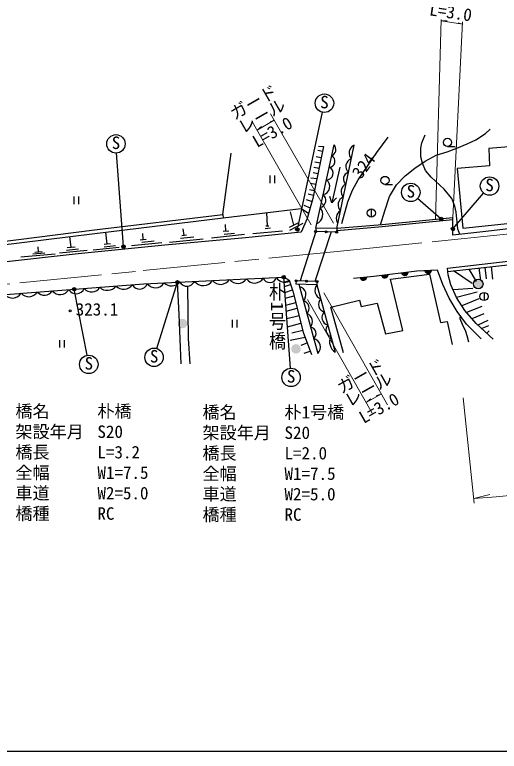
# Model space of a CAD drawing. Units: millimetres, scale not verified. Extents: x 40000 to 680000, y 20000 to 380000.
# Drawn here: x 388906 to 459849, y 205000 to 312956 of the extents above; entities that cross this region are included whole.
import ezdxf
from ezdxf.enums import TextEntityAlignment as Align

# ---------------------------------------------------------------- set-up
doc = ezdxf.new("R2010")
doc.units = ezdxf.units.MM
doc.header["$LTSCALE"] = 1000
doc.linetypes.add('CHAIN', pattern=[18.5, 12, -1.5, 3.5, -1.5])
for name, color, linetype, lineweight in [('M-BGD', 7, 'Continuous', 25), ('M-BGD-EXST', 7, 'Continuous', 25), ('M-BMK', 2, 'CHAIN', 13), ('M-STR-HTXT', 7, 'Continuous', 13), ('M-STR-STR1', 1, 'Continuous', 25), ('M-TTL-BAND', 7, 'Continuous', 25)]:
    doc.layers.add(name, color=color, linetype=linetype, lineweight=lineweight)
doc.layers.add('M-BMK-HTXT', color=7, linetype='Continuous')
doc.styles.add('@ＭＳ ゴシック', font='')
doc.styles.add('ＭＳ ゴシック', font='')
doc.styles.get('@ＭＳ ゴシック').set_extended_font_data('@MS Gothic')
doc.styles.get('ＭＳ ゴシック').set_extended_font_data('MS Gothic')

msp = doc.modelspace()

# ---------------------------------------------------------------- hatches: boundary and pattern name
at = {"layer": 'M-BGD'}
for points in [[(449927, 275470), (448938, 275415, 0.82183)], [(440467, 274495), (439481, 274396, 0.82183)], [(443589, 274850), (442605, 274732, 0.82183)], [(446522, 275201), (445538, 275083, 0.82183)], [(456477, 274124, 1), (457066, 272853, 1)], [(413163, 268331, 1), (413752, 267060, 1)], [(429797, 264618, 1), (430386, 263348, 1)]]:
    msp.add_hatch(color=256, dxfattribs=at).paths.add_polyline_path(points)
at = {"layer": 'M-BGD-EXST'}
for points in [[(451538, 282863, 0.41421), (451486, 283213, 0.41421), (451137, 283161, 1)], [(453262, 281406, 0.41421), (453210, 281756, 0.41421), (452860, 281704, 1)], [(430489, 281313, 0.41421), (430437, 281663, 0.41421), (430087, 281611, 1)], [(405031, 278814, 0.41421), (404979, 279164, 0.41421), (404629, 279112, 1)], [(428483, 274339, 0.41421), (428431, 274688, 0.41421), (428081, 274637, 1)], [(412929, 273599, 0.41421), (412878, 273948, 0.41421), (412528, 273896, 1)], [(397819, 272569, 0.41421), (397767, 272919, 0.41421), (397417, 272867, 1)]]:
    msp.add_hatch(color=256, dxfattribs=at).paths.add_polyline_path(points)

# ---------------------------------------------------------------- linework, layer by layer
at = {"layer": 'M-BGD'}
for p, q in [((457815, 295567), (458496, 296186)), ((441900, 292773), (443570, 295028)), ((448515, 294189), (449014, 295336)), ((456422, 294598), (457815, 295567)), ((434120, 293656), (432570, 286036)), ((432983, 281688), (435654, 293877)), ((433376, 293683), (434120, 293656)), ((436055, 281602), (438586, 293849)), ((448344, 293405), (448515, 294189)), ((452276, 293642), (453399, 293642)), ((453627, 293378), (455173, 294057)), ((455173, 294057), (456422, 294598)), ((470584, 294434), (458320, 293344)), ((419365, 283696), (420603, 292674)), ((433267, 293091), (433976, 292947)), ((439214, 288742), (441900, 292773)), ((448375, 292118), (448344, 293405)), ((450625, 292348), (452205, 292871)), ((452205, 292871), (453627, 293378)), ((458320, 293344), (458405, 290786)), ((433029, 292183), (433789, 292029)), ((447475, 290450), (449009, 291484)), ((448597, 291206), (448375, 292118)), ((449009, 291484), (450625, 292348)), ((432711, 290619), (433471, 290465)), ((432826, 291411), (433630, 291247)), ((436489, 290634), (435356, 285364)), ((446084, 289348), (447475, 290450)), ((449067, 290147), (448597, 291206)), ((458405, 290786), (453692, 290422)), ((453692, 290422), (454517, 281655)), ((426271, 289396), (426271, 288278)), ((426938, 289396), (426938, 288278)), ((432610, 289813), (433309, 289671)), ((444827, 288006), (446084, 289348)), ((449857, 289130), (449067, 290147)), ((432189, 288280), (432993, 288116)), ((432248, 289065), (433164, 288955)), ((438341, 287258), (439214, 288742)), ((451786, 287365), (449857, 289130)), ((432062, 287342), (432805, 287191)), ((437700, 285510), (438341, 287258)), ((443117, 288068), (444240, 288068)), ((443795, 286292), (444827, 288006)), ((452883, 286002), (451786, 287365)), ((397557, 286302), (397557, 285184)), ((398223, 286302), (398223, 285184)), ((431855, 286685), (432668, 286520)), ((435356, 285364), (435046, 286326)), ((435356, 285364), (436034, 286114)), ((443110, 284207), (443795, 286292)), ((431244, 285054), (432168, 284651)), ((431583, 285851), (432444, 285601)), ((432570, 286036), (431719, 283106)), ((436782, 282372), (437700, 285510)), ((453342, 284879), (452883, 286002)), ((419426, 283200), (430838, 284573)), ((425912, 281966), (425816, 283969)), ((429780, 282127), (429284, 284043)), ((430838, 284573), (431090, 284410)), ((431090, 284410), (431940, 283865)), ((441116, 284486), (441116, 283286)), ((442467, 282156), (443110, 284207)), ((453518, 284014), (453342, 284879)), ((453726, 282075), (453518, 284014)), ((400571, 281409), (419365, 283696)), ((400632, 280913), (419426, 283200)), ((419365, 283696), (419426, 283200)), ((431719, 283106), (430860, 281083)), ((453046, 283177), (442700, 282176)), ((453055, 282871), (442728, 281877)), ((453055, 282871), (453046, 283177)), ((453065, 280664), (453055, 282871)), ((454517, 281655), (471650, 283490)), ((419822, 281212), (419744, 282216)), ((426132, 281987), (425692, 281946)), ((429153, 281817), (430406, 282436)), ((429202, 281386), (431146, 282410)), ((442728, 281877), (436047, 281300)), ((442700, 282176), (436055, 281602)), ((453795, 281541), (453726, 282075)), ((465196, 282078), (457871, 281191)), ((377038, 278452), (400571, 281409)), ((377100, 277955), (400632, 280913)), ((402462, 279346), (402247, 281109)), ((407706, 279957), (407671, 280869)), ((413706, 280595), (413549, 281557)), ((422550, 280725), (417737, 280215)), ((420229, 281255), (419415, 281169)), ((421091, 280891), (419584, 280732)), ((430860, 281083), (422689, 280273)), ((428090, 281249), (423759, 280840)), ((426349, 281665), (425587, 281593)), ((457871, 281191), (453065, 280664)), ((454078, 280775), (453795, 281541)), ((397162, 278854), (396961, 280451)), ((408144, 280001), (407269, 279913)), ((409332, 279768), (407497, 279583)), ((422689, 280273), (410905, 279183)), ((416482, 280070), (411581, 279567)), ((415134, 280372), (413195, 280173)), ((414064, 280632), (413347, 280558)), ((392394, 278152), (392342, 278955)), ((398229, 278571), (396497, 278407)), ((397760, 278910), (396564, 278797)), ((410905, 279183), (398201, 277917)), ((404182, 278845), (400402, 278435)), ((402947, 279398), (401976, 279293)), ((403656, 279063), (402014, 278885)), ((410451, 279508), (405997, 279061)), ((398201, 277917), (385524, 276509)), ((394832, 277842), (389812, 277415)), ((393329, 278010), (391558, 277860)), ((392927, 278198), (391861, 278107)), ((399533, 278402), (395483, 278019)), ((452280, 275817), (468275, 277639)), ((452337, 275320), (468331, 277142)), ((447759, 275349), (441485, 274598)), ((450820, 275520), (447759, 275349)), ((451568, 273423), (450820, 275520)), ((452337, 275320), (452280, 275817)), ((452345, 274851), (452337, 275320)), ((455892, 273557), (453148, 275413)), ((456532, 273840), (455454, 275675)), ((457138, 274013), (456930, 275843)), ((457981, 274229), (457786, 275941)), ((458911, 274175), (458698, 276045)), ((407791, 273498), (421890, 274210)), ((421890, 274210), (428282, 274488)), ((428282, 274488), (429089, 274050)), ((441485, 274598), (438484, 274296)), ((443910, 274178), (449654, 274925)), ((449654, 274925), (451228, 267867)), ((452739, 273360), (452345, 274851)), ((390742, 272190), (407791, 273498)), ((412967, 269024), (412729, 273748)), ((414210, 273157), (414312, 265513)), ((428336, 273752), (429103, 274009)), ((428384, 273111), (429301, 273419)), ((429089, 274050), (429629, 272441)), ((430516, 273445), (433262, 263310)), ((433154, 273371), (435835, 263478)), ((445728, 266663), (443910, 274178)), ((452532, 271415), (451568, 273423)), ((453595, 271493), (452739, 273360)), ((377580, 271220), (390742, 272190)), ((428448, 272249), (429567, 272625)), ((429629, 272441), (431139, 266449)), ((455969, 272838), (453079, 272617)), ((456631, 272283), (453595, 271493)), ((457619, 272253), (457619, 271053)), ((428509, 271427), (429802, 271753)), ((435170, 270110), (439385, 271129)), ((439385, 271129), (439620, 270168)), ((453705, 269445), (452532, 271415)), ((454821, 269584), (453595, 271493)), ((456848, 271320), (454362, 270299)), ((428585, 270405), (430049, 270774)), ((428650, 269530), (430260, 269936)), ((437035, 263420), (435170, 270110)), ((439620, 270168), (441961, 270693)), ((441961, 270693), (443212, 266206)), ((457287, 270198), (455050, 269321)), ((413262, 261808), (412967, 269024)), ((428733, 268414), (430530, 268866)), ((455066, 267620), (453705, 269445)), ((454116, 268894), (454083, 268412)), ((456448, 267715), (454821, 269584)), ((457606, 269134), (455847, 268406)), ((420752, 268216), (420752, 267098)), ((421418, 268216), (421418, 267098)), ((451228, 267867), (452235, 268002)), ((452235, 268002), (452938, 264633)), ((454083, 268412), (454417, 267591)), ((458172, 268116), (456731, 267453)), ((428821, 267221), (430817, 267724)), ((429469, 266323), (431069, 266726)), ((443212, 266206), (445728, 266663)), ((454417, 267591), (454895, 266559)), ((457208, 265451), (455066, 267620)), ((458959, 265393), (456448, 267715)), ((458270, 267381), (457274, 266951)), ((429213, 265267), (431420, 265687)), ((431139, 266449), (432359, 263148)), ((454895, 266559), (455096, 265964)), ((455096, 265964), (455355, 265025)), ((458363, 266629), (458022, 266260)), ((395470, 265279), (395470, 264161)), ((396137, 265279), (396137, 264161)), ((414312, 265513), (414528, 261811)), ((430849, 264546), (431723, 264869)), ((431293, 263336), (432169, 263660))]:
    msp.add_line(p, q, dxfattribs=at)
for centre, radius in [((452276, 294242), 600), ((443117, 288668), 600), ((441116, 283886), 600), ((432969, 281188), 150), ((434505, 281145), 150), ((436041, 281102), 150), ((430097, 273956), 150), ((431633, 273913), 150), ((433168, 273870), 150), ((456772, 273489), 700), ((457619, 271653), 600), ((397021, 269550), 150)]:
    msp.add_circle(centre, radius, dxfattribs=at)
for centre, radius, start, end in [((434952, 293192), 981, 290.98154, 44.30108), ((439197, 292661), 1337, 117.22407, 219.42488), ((434911, 291486), 882, 271.67054, 63.61208), ((438540, 290720), 1155, 108.96528, 227.68367), ((434558, 289716), 966, 268.37727, 66.90536), ((438039, 288894), 1010, 105.87872, 230.77024), ((433823, 287779), 1202, 281.38629, 53.89633), ((437893, 287019), 1199, 114.25506, 222.39389), ((433362, 285750), 1100, 284.66043, 50.62219), ((437483, 285069), 1236, 112.63046, 224.0185), ((432542, 283696), 1478, 293.27428, 42.00834), ((437203, 283136), 1234, 119.54725, 217.10171), ((449427, 275540), 505, 194.37285, 352.03104), ((421549, 275149), 1578, 220.13311, 325.33897), ((424034, 275064), 1438, 214.39186, 330.57807), ((426237, 274718), 1017, 200.76839, 344.20153), ((428469, 275199), 1464, 211.1432, 297.3064), ((439964, 274543), 505, 196.9188, 354.57699), ((443085, 274888), 505, 197.99668, 355.65487), ((446018, 275239), 505, 197.99668, 355.65487), ((402463, 274126), 1570, 225.56047, 323.21335), ((404851, 274372), 1638, 226.40089, 322.37292), ((407198, 273942), 1194, 208.48899, 339.56016), ((409494, 274381), 1456, 216.04735, 329.73512), ((411862, 274812), 1609, 226.35587, 319.4266), ((414128, 274351), 1197, 209.31074, 336.47173), ((416496, 274892), 1629, 218.70313, 327.07934), ((419058, 274964), 1531, 218.68669, 327.09577), ((434189, 272546), 1323, 141.44001, 248.88216), ((388582, 272860), 1443, 219.18388, 329.24918), ((390952, 273154), 1530, 222.40499, 326.23831), ((393248, 273197), 1358, 221.11687, 327.65695), ((395538, 273455), 1508, 220.75195, 328.02187), ((397908, 273353), 1294, 212.59948, 336.17433), ((400167, 273709), 1389, 219.23145, 329.54236), ((430333, 271913), 1214, 313.56274, 76.75927), ((430895, 269953), 1114, 314.56647, 75.75554), ((434528, 270498), 1152, 135.06313, 255.25904), ((431226, 267963), 1279, 321.00437, 69.31764), ((435006, 268571), 1121, 133.47784, 256.84433), ((432119, 266241), 923, 306.58586, 83.73615), ((435433, 266767), 986, 133.76626, 256.55591), ((436792, 264987), 1787, 152.69019, 237.63198), ((432376, 264245), 1288, 313.46188, 76.86013)]:
    msp.add_arc(centre, radius, start, end, dxfattribs=at)
at = {"layer": 'M-BGD-EXST'}
for p, q in [((430288, 281462), (433973, 298682)), ((404830, 278963), (403820, 292718)), ((453061, 281555), (457548, 286818)), ((451338, 283012), (447891, 286041)), ((429272, 261147), (428282, 274488)), ((409708, 264016), (412729, 273748)), ((399491, 263040), (397618, 272718))]:
    msp.add_line(p, q, dxfattribs=at)
for centre, radius in [((434254, 299991), 1350), ((403723, 294031), 1350), ((446899, 286913), 1350), ((458425, 287847), 1350), ((451338, 283012), 250), ((453061, 281555), 250), ((430288, 281462), 250), ((404830, 278963), 250), ((428282, 274488), 250), ((412729, 273748), 250), ((397618, 272718), 250), ((409311, 262737), 1350), ((399750, 261701), 1350), ((429372, 259794), 1350)]:
    msp.add_circle(centre, radius, dxfattribs=at)
at = {"layer": 'M-BMK'}
msp.add_lwpolyline([(73028, 299734), (139350, 286597), (156684, 283217), (171343, 280801), (182067, 279382), (194408, 277635), (205875, 276572), (270926, 270174), (282167, 269494), (304896, 266608), (317864, 266570), (336470, 268203), (371262, 271827), (407712, 275456), (436581, 278304), (452833, 279974), (470740, 281782), (569423, 291823)], dxfattribs=at)
at = {"layer": 'M-STR-HTXT'}
for p, q in [((450520, 282933), (451338, 312253)), ((451332, 312063), (452209, 312076)), ((454466, 311594), (451332, 312063)), ((453046, 283177), (454482, 311909)), ((454466, 311594), (453840, 311787)), ((435579, 282416), (426348, 298448)), ((432326, 282164), (423737, 297229)), ((424407, 296054), (426900, 297490)), ((426900, 297490), (426300, 297261)), ((424407, 296054), (425052, 296574)), ((443491, 255799), (434166, 272214)), ((431789, 271194), (441259, 254548)), ((442595, 257377), (440370, 256111)), ((442595, 257377), (441823, 257082)), ((440370, 256111), (441050, 256659)), ((454587, 256802), (456174, 241370)), ((465175, 242907), (459419, 242299)), ((456106, 242035), (458491, 242615)), ((459419, 242299), (456106, 242035))]:
    msp.add_line(p, q, dxfattribs=at)
at = {"layer": 'M-STR-STR1'}
for p, q in [((432969, 281188), (430722, 273939)), ((435259, 281124), (432849, 273879)), ((432983, 281688), (432969, 281188)), ((436041, 281102), (432969, 281188)), ((436055, 281602), (432983, 281688)), ((436055, 281602), (436041, 281102)), ((430097, 273956), (430083, 273457)), ((433154, 273371), (430083, 273457)), ((433168, 273870), (430097, 273956)), ((433168, 273870), (433154, 273371))]:
    msp.add_line(p, q, dxfattribs=at)
at = {"layer": 'M-TTL-BAND'}
msp.add_line((40000, 205000), (579000, 205000), dxfattribs=at)

# ---------------------------------------------------------------- texts
at = {"layer": 'M-BGD', "style": 'ＭＳ ゴシック'}
msp.add_text('324', height=1833, rotation=53.445, dxfattribs=at).set_placement((440043, 288438), align=Align.BOTTOM_LEFT)
msp.add_text('323.1', height=1833, dxfattribs=at).set_placement((397830, 268311), align=Align.BOTTOM_LEFT)
at = {"layer": 'M-BGD-EXST', "style": 'ＭＳ ゴシック'}
for p in [(433598, 298698), (403068, 292738), (457770, 286555), (446244, 285621), (408656, 261445), (399095, 260408), (428717, 258501)]:
    msp.add_text('S', height=1833, rotation=358.508, dxfattribs=at).set_placement(p, align=Align.BOTTOM_LEFT)
at = {"layer": 'M-BMK-HTXT', "style": '@ＭＳ ゴシック', "width": 1.15}
msp.add_text('朴1号橋', height=1833, rotation=270, dxfattribs=at).set_placement((425878, 273804), align=Align.BOTTOM_LEFT)
at = {"layer": 'M-STR-HTXT', "style": 'ＭＳ ゴシック'}
for s, rotation, p in [('L=3.0', 351.498, (449448, 312344)), ('ガード', 29.934, (421353, 297000)), ('レール', 29.934, (422548, 294984)), ('L=3.0', 29.934, (424657, 292940)), ('ガード', 29.636, (437025, 256876)), ('レール', 29.636, (438130, 254935)), ('L=3.0', 29.636, (440264, 252493))]:
    msp.add_text(s, height=1833, rotation=rotation, dxfattribs=at).set_placement(p, align=Align.BOTTOM_LEFT)
for s, p in [('橋名', (389008, 253376)), ('朴橋', (401008, 253376)), ('橋名', (416402, 253227)), ('朴1号橋', (428402, 253227)), ('架設年月', (389008, 250376)), ('S20', (401008, 250376)), ('架設年月', (416402, 250227)), ('S20', (428402, 250227)), ('橋長', (389008, 247376)), ('L=3.2', (401008, 247376)), ('橋長', (416402, 247227)), ('L=2.0', (428402, 247227)), ('全幅', (389008, 244376)), ('W1=7.5', (401008, 244376)), ('全幅', (416402, 244227)), ('W1=7.5', (428402, 244227)), ('車道', (389008, 241376)), ('W2=5.0', (401008, 241376)), ('車道', (416402, 241227)), ('W2=5.0', (428402, 241227)), ('橋種', (389008, 238376)), ('RC', (401008, 238376)), ('橋種', (416402, 238227)), ('RC', (428402, 238227))]:
    msp.add_text(s, height=1833, dxfattribs=at).set_placement(p, align=Align.BOTTOM_LEFT)

doc.saveas('drawing.dxf')
